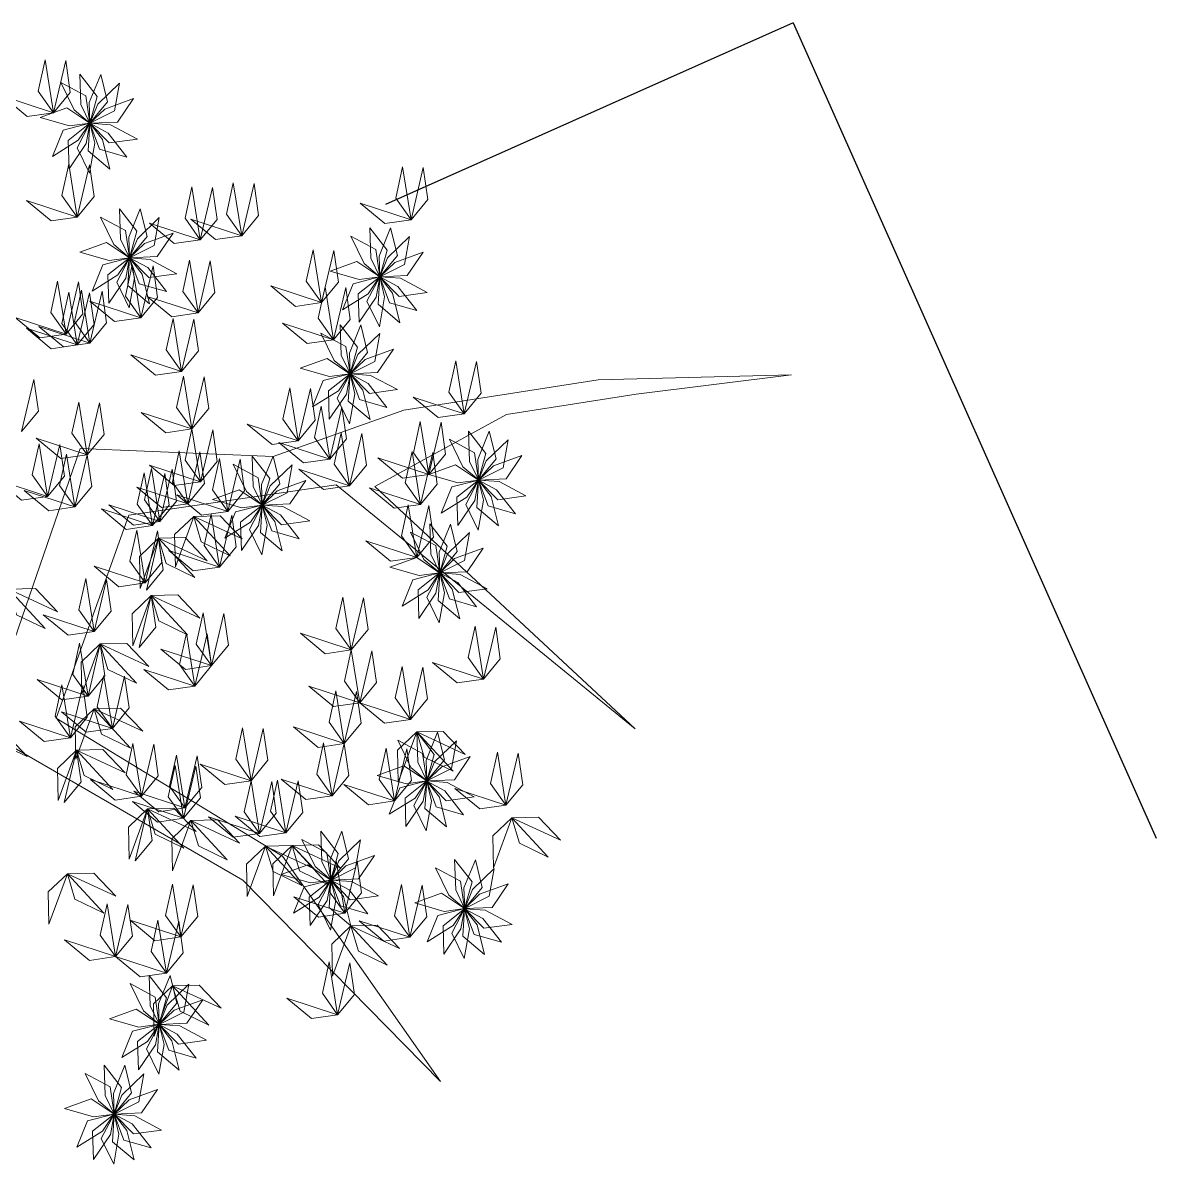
# Model space of a CAD drawing. Header units: inches. Extents: x -422522 to 22891, y -2973 to 414515.
# Drawn here: x 7054.4 to 7181.4, y 10616.3 to 10744.2 of the extents above; entities that cross this region are included whole.
import ezdxf

# ---------------------------------------------------------------- set-up
doc = ezdxf.new("R2010")
doc.units = ezdxf.units.IN
doc.header["$MEASUREMENT"] = 0
doc.layers.get('0').update_dxf_attribs({"lineweight": 25})
doc.layers.add('ARREDAMENTO', color=8, linetype='Continuous', lineweight=18)

msp = doc.modelspace()

# ---------------------------------------------------------------- linework, layer by layer
for q in [(7095.04, 10723.84), (7181.39, 10652.82)]:
    msp.add_line((7140.72, 10744.18), q)
at = {"layer": 'ARREDAMENTO', "lineweight": 0}
for points in [[(7057.84, 10734.1), (7056.12, 10736.52), (7056.89, 10740.02), (7057.84, 10734.1)], [(7057.84, 10734.1), (7059.72, 10736.38), (7059.21, 10739.94), (7057.84, 10734.1)], [(7058.65, 10737.49), (7060.15, 10734.42), (7061.91, 10732.94), (7061.46, 10735.99), (7058.65, 10737.49)], [(7060.79, 10738.42), (7060.91, 10735.01), (7061.91, 10732.94), (7062.74, 10735.91), (7060.79, 10738.42)], [(7063.12, 10738.4), (7061.84, 10735.24), (7061.92, 10732.93), (7063.88, 10735.31), (7063.12, 10738.4)], [(7065.24, 10737.43), (7062.79, 10735.07), (7061.92, 10732.93), (7064.68, 10734.3), (7065.24, 10737.43)], [(7057.84, 10734.1), (7054.9, 10733.68), (7052.14, 10735.96), (7057.84, 10734.1)], [(7066.79, 10735.69), (7063.58, 10734.52), (7061.92, 10732.93), (7065, 10733.06), (7066.79, 10735.69)], [(7056.34, 10733.56), (7059.62, 10732.62), (7061.9, 10732.93), (7059.33, 10734.64), (7056.34, 10733.56)], [(7057.71, 10729.21), (7060.6, 10731.02), (7061.9, 10732.92), (7058.91, 10732.16), (7057.71, 10729.21)], [(7059.59, 10727.83), (7061.49, 10730.65), (7061.9, 10732.92), (7059.49, 10731.01), (7059.59, 10727.83)], [(7061.86, 10727.32), (7062.46, 10730.68), (7061.91, 10732.92), (7060.48, 10730.19), (7061.86, 10727.32)], [(7064.15, 10727.79), (7063.32, 10731.1), (7061.91, 10732.92), (7061.72, 10729.84), (7064.15, 10727.79)], [(7066.04, 10729.14), (7063.95, 10731.83), (7061.91, 10732.92), (7062.99, 10730.03), (7066.04, 10729.14)], [(7067.23, 10731.15), (7064.22, 10732.75), (7061.92, 10732.92), (7064.07, 10730.72), (7067.23, 10731.15)], [(7060.5, 10722.42), (7058.78, 10724.84), (7059.55, 10728.34), (7060.5, 10722.42)], [(7060.5, 10722.42), (7062.39, 10724.71), (7061.87, 10728.26), (7060.5, 10722.42)], [(7097.9, 10722.11), (7096.18, 10724.53), (7096.95, 10728.03), (7097.9, 10722.11)], [(7097.9, 10722.11), (7099.78, 10724.39), (7099.27, 10727.95), (7097.9, 10722.11)], [(7078.93, 10720.32), (7077.21, 10722.74), (7077.98, 10726.24), (7078.93, 10720.32)], [(7078.93, 10720.32), (7080.82, 10722.6), (7080.31, 10726.16), (7078.93, 10720.32)], [(7074.28, 10719.87), (7072.57, 10722.29), (7073.34, 10725.79), (7074.28, 10719.87)], [(7074.28, 10719.87), (7076.17, 10722.16), (7075.66, 10725.71), (7074.28, 10719.87)], [(7060.5, 10722.42), (7057.57, 10722), (7054.8, 10724.28), (7060.5, 10722.42)], [(7065.23, 10723.34), (7065.35, 10719.93), (7066.36, 10717.86), (7067.19, 10720.83), (7065.23, 10723.34)], [(7067.56, 10723.32), (7066.29, 10720.16), (7066.36, 10717.85), (7068.33, 10720.23), (7067.56, 10723.32)], [(7097.9, 10722.11), (7094.96, 10721.68), (7092.19, 10723.97), (7097.9, 10722.11)], [(7063.1, 10722.41), (7064.59, 10719.35), (7066.35, 10717.86), (7065.9, 10720.91), (7063.1, 10722.41)], [(7069.69, 10722.36), (7067.23, 10719.99), (7066.36, 10717.85), (7069.13, 10719.22), (7069.69, 10722.36)], [(7078.93, 10720.32), (7076, 10719.9), (7073.23, 10722.18), (7078.93, 10720.32)], [(7074.28, 10719.87), (7071.35, 10719.45), (7068.58, 10721.73), (7074.28, 10719.87)], [(7093.27, 10721.22), (7093.39, 10717.81), (7094.4, 10715.73), (7095.23, 10718.7), (7093.27, 10721.22)], [(7095.6, 10721.2), (7094.33, 10718.04), (7094.4, 10715.73), (7096.37, 10718.11), (7095.6, 10721.2)], [(7060.79, 10718.48), (7064.06, 10717.54), (7066.35, 10717.85), (7063.78, 10719.56), (7060.79, 10718.48)], [(7071.23, 10720.61), (7068.03, 10719.44), (7066.36, 10717.85), (7069.45, 10717.98), (7071.23, 10720.61)], [(7091.14, 10720.28), (7092.63, 10717.22), (7094.39, 10715.73), (7093.94, 10718.78), (7091.14, 10720.28)], [(7097.72, 10720.23), (7095.27, 10717.86), (7094.4, 10715.73), (7097.16, 10717.1), (7097.72, 10720.23)], [(7087.88, 10712.84), (7086.16, 10715.25), (7086.93, 10718.76), (7087.88, 10712.84)], [(7087.88, 10712.84), (7089.76, 10715.12), (7089.25, 10718.68), (7087.88, 10712.84)], [(7099.27, 10718.49), (7096.07, 10717.32), (7094.4, 10715.72), (7097.48, 10715.85), (7099.27, 10718.49)], [(7062.16, 10714.13), (7065.05, 10715.94), (7066.35, 10717.85), (7063.36, 10717.08), (7062.16, 10714.13)], [(7064.03, 10712.75), (7065.94, 10715.57), (7066.35, 10717.84), (7063.93, 10715.93), (7064.03, 10712.75)], [(7066.31, 10712.24), (7066.9, 10715.6), (7066.35, 10717.84), (7064.92, 10715.11), (7066.31, 10712.24)], [(7067.61, 10711.12), (7065.9, 10713.54), (7066.66, 10717.05), (7067.61, 10711.12)], [(7068.59, 10712.71), (7067.77, 10716.02), (7066.35, 10717.84), (7066.16, 10714.76), (7068.59, 10712.71)], [(7070.49, 10714.06), (7068.39, 10716.75), (7066.36, 10717.84), (7067.43, 10714.95), (7070.49, 10714.06)], [(7071.67, 10716.07), (7068.66, 10717.67), (7066.36, 10717.84), (7068.52, 10715.64), (7071.67, 10716.07)], [(7067.61, 10711.12), (7069.5, 10713.41), (7068.99, 10716.96), (7067.61, 10711.12)], [(7074.03, 10711.67), (7072.31, 10714.09), (7073.08, 10717.6), (7074.03, 10711.67)], [(7074.03, 10711.67), (7075.91, 10713.96), (7075.4, 10717.51), (7074.03, 10711.67)], [(7088.82, 10716.35), (7092.1, 10715.42), (7094.39, 10715.73), (7091.82, 10717.44), (7088.82, 10716.35)], [(7090.2, 10712.01), (7093.09, 10713.81), (7094.38, 10715.72), (7091.4, 10714.95), (7090.2, 10712.01)], [(7092.07, 10710.62), (7093.98, 10713.45), (7094.39, 10715.72), (7091.97, 10713.8), (7092.07, 10710.62)], [(7094.35, 10710.12), (7094.94, 10713.48), (7094.39, 10715.72), (7092.96, 10712.98), (7094.35, 10710.12)], [(7096.63, 10710.58), (7095.81, 10713.89), (7094.39, 10715.71), (7094.2, 10712.64), (7096.63, 10710.58)], [(7098.53, 10711.94), (7096.43, 10714.63), (7094.4, 10715.72), (7095.47, 10712.82), (7098.53, 10711.94)], [(7099.71, 10713.95), (7096.7, 10715.55), (7094.4, 10715.72), (7096.56, 10713.51), (7099.71, 10713.95)], [(7059.24, 10709.3), (7057.52, 10711.72), (7058.29, 10715.23), (7059.24, 10709.3)], [(7059.24, 10709.3), (7061.13, 10711.59), (7060.62, 10715.14), (7059.24, 10709.3)], [(7087.88, 10712.84), (7084.94, 10712.41), (7082.17, 10714.7), (7087.88, 10712.84)], [(7089.21, 10708.67), (7087.49, 10711.08), (7088.26, 10714.59), (7089.21, 10708.67)], [(7089.21, 10708.67), (7091.09, 10710.95), (7090.58, 10714.51), (7089.21, 10708.67)], [(7060.5, 10708.09), (7058.78, 10710.5), (7059.55, 10714.01), (7060.5, 10708.09)], [(7061.91, 10708.29), (7060.19, 10710.71), (7060.96, 10714.21), (7061.91, 10708.29)], [(7060.5, 10708.09), (7062.39, 10710.37), (7061.88, 10713.93), (7060.5, 10708.09)], [(7061.91, 10708.29), (7063.79, 10710.58), (7063.28, 10714.13), (7061.91, 10708.29)], [(7074.03, 10711.67), (7071.09, 10711.25), (7068.32, 10713.53), (7074.03, 10711.67)], [(7067.61, 10711.12), (7064.68, 10710.7), (7061.91, 10712.99), (7067.61, 10711.12)], [(7059.24, 10709.3), (7056.31, 10708.88), (7053.54, 10711.16), (7059.24, 10709.3)], [(7072.19, 10705.12), (7070.47, 10707.54), (7071.24, 10711.05), (7072.19, 10705.12)], [(7072.19, 10705.12), (7074.08, 10707.41), (7073.57, 10710.96), (7072.19, 10705.12)], [(7089.21, 10708.67), (7086.27, 10708.24), (7083.51, 10710.53), (7089.21, 10708.67)], [(7060.5, 10708.09), (7057.57, 10707.66), (7054.8, 10709.95), (7060.5, 10708.09)], [(7061.91, 10708.29), (7058.97, 10707.87), (7056.2, 10710.15), (7061.91, 10708.29)], [(7087.8, 10709.42), (7089.3, 10706.35), (7091.06, 10704.87), (7090.61, 10707.92), (7087.8, 10709.42)], [(7089.94, 10710.35), (7090.06, 10706.94), (7091.06, 10704.87), (7091.89, 10707.84), (7089.94, 10710.35)], [(7092.27, 10710.33), (7091, 10707.17), (7091.07, 10704.86), (7093.03, 10707.24), (7092.27, 10710.33)], [(7094.39, 10709.36), (7091.94, 10707), (7091.07, 10704.86), (7093.83, 10706.23), (7094.39, 10709.36)], [(7072.19, 10705.12), (7069.26, 10704.7), (7066.49, 10706.98), (7072.19, 10705.12)], [(7095.94, 10707.62), (7092.74, 10706.45), (7091.07, 10704.86), (7094.15, 10704.99), (7095.94, 10707.62)], [(7085.49, 10705.49), (7088.77, 10704.55), (7091.05, 10704.86), (7088.49, 10706.57), (7085.49, 10705.49)], [(7103.85, 10700.38), (7102.13, 10702.8), (7102.9, 10706.31), (7103.85, 10700.38)], [(7103.85, 10700.38), (7105.74, 10702.67), (7105.22, 10706.22), (7103.85, 10700.38)], [(7054.26, 10698.38), (7056.15, 10700.67), (7055.64, 10704.22), (7054.26, 10698.38)], [(7073.35, 10698.67), (7071.63, 10701.09), (7072.4, 10704.59), (7073.35, 10698.67)], [(7073.35, 10698.67), (7075.23, 10700.96), (7074.72, 10704.51), (7073.35, 10698.67)], [(7086.87, 10701.14), (7089.76, 10702.95), (7091.05, 10704.85), (7088.07, 10704.09), (7086.87, 10701.14)], [(7088.74, 10699.76), (7090.65, 10702.58), (7091.06, 10704.85), (7088.64, 10702.94), (7088.74, 10699.76)], [(7091.02, 10699.25), (7091.61, 10702.61), (7091.06, 10704.85), (7089.63, 10702.12), (7091.02, 10699.25)], [(7093.3, 10699.72), (7092.48, 10703.03), (7091.06, 10704.85), (7090.87, 10701.77), (7093.3, 10699.72)], [(7095.2, 10701.07), (7093.1, 10703.76), (7091.07, 10704.85), (7092.14, 10701.96), (7095.2, 10701.07)], [(7096.38, 10703.08), (7093.37, 10704.68), (7091.07, 10704.85), (7093.23, 10702.65), (7096.38, 10703.08)], [(7085.25, 10697.36), (7083.53, 10699.78), (7084.3, 10703.28), (7085.25, 10697.36)], [(7085.25, 10697.36), (7087.14, 10699.65), (7086.63, 10703.2), (7085.25, 10697.36)], [(7061.61, 10695.77), (7059.89, 10698.19), (7060.66, 10701.69), (7061.61, 10695.77)], [(7061.61, 10695.77), (7063.5, 10698.06), (7062.98, 10701.61), (7061.61, 10695.77)], [(7103.85, 10700.38), (7100.92, 10699.96), (7098.15, 10702.24), (7103.85, 10700.38)], [(7073.35, 10698.67), (7070.41, 10698.25), (7067.65, 10700.53), (7073.35, 10698.67)], [(7088.79, 10695.29), (7087.07, 10697.7), (7087.84, 10701.21), (7088.79, 10695.29)], [(7088.79, 10695.29), (7090.68, 10697.57), (7090.16, 10701.12), (7088.79, 10695.29)], [(7085.25, 10697.36), (7082.32, 10696.94), (7079.55, 10699.22), (7085.25, 10697.36)], [(7099.88, 10693.58), (7098.17, 10695.99), (7098.93, 10699.5), (7099.88, 10693.58)], [(7099.88, 10693.58), (7101.77, 10695.86), (7101.26, 10699.42), (7099.88, 10693.58)], [(7074.3, 10692.75), (7072.58, 10695.17), (7073.35, 10698.67), (7074.3, 10692.75)], [(7074.3, 10692.75), (7076.18, 10695.04), (7075.67, 10698.59), (7074.3, 10692.75)], [(7091.01, 10692.31), (7089.29, 10694.73), (7090.06, 10698.23), (7091.01, 10692.31)], [(7091.01, 10692.31), (7092.9, 10694.6), (7092.39, 10698.15), (7091.01, 10692.31)], [(7104.33, 10698.44), (7104.45, 10695.03), (7105.45, 10692.96), (7106.28, 10695.93), (7104.33, 10698.44)], [(7106.66, 10698.42), (7105.39, 10695.26), (7105.46, 10692.95), (7107.42, 10695.33), (7106.66, 10698.42)], [(7057.18, 10691.1), (7055.46, 10693.52), (7056.23, 10697.02), (7057.18, 10691.1)], [(7061.61, 10695.77), (7058.67, 10695.35), (7055.91, 10697.63), (7061.61, 10695.77)], [(7057.18, 10691.1), (7059.06, 10693.38), (7058.55, 10696.94), (7057.18, 10691.1)], [(7088.79, 10695.29), (7085.85, 10694.86), (7083.09, 10697.15), (7088.79, 10695.29)], [(7102.19, 10697.51), (7103.69, 10694.44), (7105.45, 10692.96), (7105, 10696.01), (7102.19, 10697.51)], [(7108.78, 10697.45), (7106.33, 10695.09), (7105.46, 10692.95), (7108.22, 10694.32), (7108.78, 10697.45)], [(7060.23, 10689.93), (7058.52, 10692.35), (7059.28, 10695.85), (7060.23, 10689.93)], [(7060.23, 10689.93), (7062.12, 10692.22), (7061.61, 10695.77), (7060.23, 10689.93)], [(7072.87, 10690.29), (7071.15, 10692.7), (7071.92, 10696.21), (7072.87, 10690.29)], [(7072.87, 10690.29), (7074.76, 10692.57), (7074.25, 10696.12), (7072.87, 10690.29)], [(7077.37, 10689.44), (7075.65, 10691.86), (7076.42, 10695.36), (7077.37, 10689.44)], [(7077.37, 10689.44), (7079.25, 10691.73), (7078.74, 10695.28), (7077.37, 10689.44)], [(7080.11, 10695.64), (7080.22, 10692.24), (7081.23, 10690.16), (7082.06, 10693.13), (7080.11, 10695.64)], [(7082.44, 10695.62), (7081.16, 10692.46), (7081.23, 10690.16), (7083.2, 10692.53), (7082.44, 10695.62)], [(7099.88, 10693.58), (7096.95, 10693.15), (7094.18, 10695.44), (7099.88, 10693.58)], [(7098.96, 10690.21), (7097.24, 10692.62), (7098.01, 10696.13), (7098.96, 10690.21)], [(7098.96, 10690.21), (7100.84, 10692.49), (7100.33, 10696.05), (7098.96, 10690.21)], [(7110.33, 10695.71), (7107.13, 10694.54), (7105.46, 10692.95), (7108.54, 10693.08), (7110.33, 10695.71)], [(7069.74, 10688.31), (7068.03, 10690.73), (7068.8, 10694.23), (7069.74, 10688.31)], [(7074.3, 10692.75), (7071.36, 10692.33), (7068.59, 10694.61), (7074.3, 10692.75)], [(7069.74, 10688.31), (7071.63, 10690.6), (7071.12, 10694.15), (7069.74, 10688.31)], [(7077.97, 10694.71), (7079.46, 10691.65), (7081.23, 10690.16), (7080.77, 10693.21), (7077.97, 10694.71)], [(7084.56, 10694.66), (7082.11, 10692.29), (7081.23, 10690.15), (7084, 10691.53), (7084.56, 10694.66)], [(7091.01, 10692.31), (7088.08, 10691.89), (7085.31, 10694.17), (7091.01, 10692.31)], [(7099.88, 10693.58), (7103.16, 10692.64), (7105.44, 10692.95), (7102.88, 10694.66), (7099.88, 10693.58)], [(7057.18, 10691.1), (7054.24, 10690.68), (7051.48, 10692.96), (7057.18, 10691.1)], [(7068.93, 10687.85), (7067.21, 10690.26), (7067.98, 10693.77), (7068.93, 10687.85)], [(7068.93, 10687.85), (7070.81, 10690.13), (7070.3, 10693.69), (7068.93, 10687.85)], [(7086.1, 10692.91), (7082.9, 10691.75), (7081.24, 10690.15), (7084.32, 10690.28), (7086.1, 10692.91)], [(7101.26, 10689.23), (7104.15, 10691.04), (7105.44, 10692.94), (7102.46, 10692.18), (7101.26, 10689.23)], [(7103.13, 10687.84), (7105.04, 10690.67), (7105.45, 10692.94), (7103.03, 10691.03), (7103.13, 10687.84)], [(7105.41, 10687.34), (7106, 10690.7), (7105.45, 10692.94), (7104.02, 10690.21), (7105.41, 10687.34)], [(7107.69, 10687.81), (7106.87, 10691.11), (7105.45, 10692.94), (7105.26, 10689.86), (7107.69, 10687.81)], [(7109.59, 10689.16), (7107.49, 10691.85), (7105.46, 10692.94), (7106.53, 10690.05), (7109.59, 10689.16)], [(7110.77, 10691.17), (7107.76, 10692.77), (7105.46, 10692.94), (7107.62, 10690.74), (7110.77, 10691.17)], [(7060.23, 10689.93), (7057.3, 10689.51), (7054.53, 10691.79), (7060.23, 10689.93)], [(7072.87, 10690.29), (7069.94, 10689.86), (7067.17, 10692.15), (7072.87, 10690.29)], [(7075.66, 10690.78), (7078.93, 10689.84), (7081.22, 10690.15), (7078.65, 10691.86), (7075.66, 10690.78)], [(7098.96, 10690.21), (7096.02, 10689.78), (7093.26, 10692.07), (7098.96, 10690.21)], [(7069.74, 10688.31), (7066.81, 10687.89), (7064.04, 10690.17), (7069.74, 10688.31)], [(7077.37, 10689.44), (7074.43, 10689.02), (7071.66, 10691.3), (7077.37, 10689.44)], [(7077.03, 10686.43), (7079.92, 10688.24), (7081.22, 10690.15), (7078.23, 10689.38), (7077.03, 10686.43)], [(7078.91, 10685.05), (7080.81, 10687.87), (7081.22, 10690.14), (7078.8, 10688.23), (7078.91, 10685.05)], [(7081.18, 10684.55), (7081.77, 10687.9), (7081.22, 10690.14), (7079.79, 10687.41), (7081.18, 10684.55)], [(7083.46, 10685.01), (7082.64, 10688.32), (7081.23, 10690.14), (7081.03, 10687.06), (7083.46, 10685.01)], [(7085.36, 10686.37), (7083.26, 10689.05), (7081.23, 10690.14), (7082.3, 10687.25), (7085.36, 10686.37)], [(7086.54, 10688.37), (7083.53, 10689.97), (7081.23, 10690.14), (7083.39, 10687.94), (7086.54, 10688.37)], [(7098.53, 10684.26), (7096.82, 10686.68), (7097.59, 10690.18), (7098.53, 10684.26)], [(7098.53, 10684.26), (7100.42, 10686.55), (7099.91, 10690.1), (7098.53, 10684.26)], [(7068.93, 10687.85), (7065.99, 10687.42), (7063.22, 10689.71), (7068.93, 10687.85)], [(7073.56, 10688.88), (7071.41, 10686.83), (7071.49, 10683.24), (7073.56, 10688.88)], [(7073.56, 10688.88), (7076.52, 10688.95), (7078.99, 10686.35), (7073.56, 10688.88)], [(7073.56, 10688.88), (7074.39, 10686.03), (7077.63, 10684.47), (7073.56, 10688.88)], [(7076.44, 10683.19), (7074.72, 10685.61), (7075.49, 10689.11), (7076.44, 10683.19)], [(7076.44, 10683.19), (7078.32, 10685.48), (7077.81, 10689.03), (7076.44, 10683.19)], [(7099.99, 10688.04), (7100.11, 10684.63), (7101.11, 10682.56), (7101.94, 10685.53), (7099.99, 10688.04)], [(7102.32, 10688.02), (7101.04, 10684.86), (7101.12, 10682.56), (7103.08, 10684.93), (7102.32, 10688.02)], [(7068.11, 10681.42), (7066.39, 10683.84), (7067.16, 10687.34), (7068.11, 10681.42)], [(7068.11, 10681.42), (7066.39, 10683.84), (7067.16, 10687.34), (7068.11, 10681.42)], [(7069.61, 10686.44), (7067.46, 10684.39), (7067.55, 10680.8), (7069.61, 10686.44)], [(7068.11, 10681.42), (7069.99, 10683.7), (7069.48, 10687.26), (7068.11, 10681.42)], [(7068.11, 10681.42), (7069.99, 10683.7), (7069.48, 10687.26), (7068.11, 10681.42)], [(7068.24, 10680.6), (7070.12, 10682.88), (7069.61, 10686.44), (7068.24, 10680.6)], [(7069.61, 10686.44), (7072.57, 10686.51), (7075.05, 10683.91), (7069.61, 10686.44)], [(7069.61, 10686.44), (7070.45, 10683.59), (7073.68, 10682.03), (7069.61, 10686.44)], [(7097.85, 10687.11), (7099.35, 10684.05), (7101.11, 10682.56), (7100.66, 10685.61), (7097.85, 10687.11)], [(7104.44, 10687.06), (7101.99, 10684.69), (7101.12, 10682.55), (7103.88, 10683.92), (7104.44, 10687.06)], [(7076.44, 10683.19), (7073.5, 10682.77), (7070.74, 10685.05), (7076.44, 10683.19)], [(7098.53, 10684.26), (7095.6, 10683.84), (7092.83, 10686.12), (7098.53, 10684.26)], [(7105.99, 10685.31), (7102.78, 10684.15), (7101.12, 10682.55), (7104.2, 10682.68), (7105.99, 10685.31)], [(7095.54, 10683.18), (7098.82, 10682.24), (7101.1, 10682.55), (7098.53, 10684.26), (7095.54, 10683.18)], [(7068.11, 10681.42), (7065.17, 10681), (7062.4, 10683.28), (7068.11, 10681.42)], [(7068.11, 10681.42), (7065.17, 10681), (7062.4, 10683.28), (7068.11, 10681.42)], [(7096.91, 10678.83), (7099.8, 10680.64), (7101.1, 10682.55), (7098.11, 10681.78), (7096.91, 10678.83)], [(7098.79, 10677.45), (7100.69, 10680.27), (7101.1, 10682.54), (7098.69, 10680.63), (7098.79, 10677.45)], [(7101.06, 10676.94), (7101.66, 10680.3), (7101.11, 10682.54), (7099.68, 10679.81), (7101.06, 10676.94)], [(7103.35, 10677.41), (7102.52, 10680.72), (7101.11, 10682.54), (7100.92, 10679.46), (7103.35, 10677.41)], [(7105.24, 10678.76), (7103.15, 10681.45), (7101.11, 10682.54), (7102.19, 10679.65), (7105.24, 10678.76)], [(7106.43, 10680.77), (7103.42, 10682.37), (7101.12, 10682.54), (7103.27, 10680.34), (7106.43, 10680.77)], [(7062.4, 10675.99), (7060.68, 10678.4), (7061.45, 10681.91), (7062.4, 10675.99)], [(7062.4, 10675.99), (7064.28, 10678.27), (7063.77, 10681.82), (7062.4, 10675.99)], [(7052.84, 10680.71), (7055.8, 10680.78), (7058.28, 10678.18), (7052.84, 10680.71)], [(7052.84, 10680.71), (7053.68, 10677.86), (7056.91, 10676.3), (7052.84, 10680.71)], [(7068.79, 10680.01), (7066.64, 10677.96), (7066.73, 10674.38), (7068.79, 10680.01)], [(7067.42, 10674.17), (7069.3, 10676.46), (7068.79, 10680.01), (7067.42, 10674.17)], [(7068.79, 10680.01), (7071.75, 10680.08), (7074.23, 10677.48), (7068.79, 10680.01)], [(7068.79, 10680.01), (7069.63, 10677.17), (7072.86, 10675.6), (7068.79, 10680.01)], [(7091.2, 10673.92), (7089.48, 10676.33), (7090.25, 10679.84), (7091.2, 10673.92)], [(7091.2, 10673.92), (7093.09, 10676.2), (7092.57, 10679.75), (7091.2, 10673.92)], [(7062.4, 10675.99), (7059.46, 10675.56), (7056.69, 10677.85), (7062.4, 10675.99)], [(7075.55, 10672.15), (7073.83, 10674.57), (7074.6, 10678.07), (7075.55, 10672.15)], [(7075.55, 10672.15), (7077.44, 10674.44), (7076.93, 10677.99), (7075.55, 10672.15)], [(7106.02, 10670.64), (7104.3, 10673.06), (7105.07, 10676.57), (7106.02, 10670.64)], [(7106.02, 10670.64), (7107.9, 10672.93), (7107.39, 10676.48), (7106.02, 10670.64)], [(7073.66, 10669.86), (7071.95, 10672.28), (7072.72, 10675.79), (7073.66, 10669.86)], [(7073.66, 10669.86), (7075.55, 10672.15), (7075.04, 10675.7), (7073.66, 10669.86)], [(7091.2, 10673.92), (7088.26, 10673.49), (7085.5, 10675.78), (7091.2, 10673.92)], [(7061.71, 10668.74), (7059.99, 10671.15), (7060.76, 10674.66), (7061.71, 10668.74)], [(7063.08, 10674.58), (7060.94, 10672.53), (7061.02, 10668.94), (7063.08, 10674.58)], [(7061.71, 10668.74), (7063.59, 10671.02), (7063.08, 10674.58), (7061.71, 10668.74)], [(7063.08, 10674.58), (7066.04, 10674.65), (7068.52, 10672.05), (7063.08, 10674.58)], [(7063.08, 10674.58), (7063.92, 10671.73), (7067.15, 10670.17), (7063.08, 10674.58)], [(7075.55, 10672.15), (7072.62, 10671.73), (7069.85, 10674.01), (7075.55, 10672.15)], [(7092.15, 10667.99), (7090.43, 10670.41), (7091.2, 10673.92), (7092.15, 10667.99)], [(7092.15, 10667.99), (7094.03, 10670.28), (7093.52, 10673.83), (7092.15, 10667.99)], [(7106.02, 10670.64), (7103.08, 10670.22), (7100.32, 10672.5), (7106.02, 10670.64)], [(7064.43, 10665.12), (7062.71, 10667.54), (7063.48, 10671.05), (7064.43, 10665.12)], [(7064.43, 10665.12), (7066.31, 10667.41), (7065.8, 10670.96), (7064.43, 10665.12)], [(7073.66, 10669.86), (7070.73, 10669.44), (7067.96, 10671.72), (7073.66, 10669.86)], [(7097.85, 10666.13), (7096.13, 10668.55), (7096.9, 10672.06), (7097.85, 10666.13)], [(7097.85, 10666.13), (7099.74, 10668.42), (7099.22, 10671.97), (7097.85, 10666.13)], [(7061.71, 10668.74), (7058.77, 10668.31), (7056, 10670.6), (7061.71, 10668.74)], [(7059.73, 10664.08), (7058.02, 10666.5), (7058.78, 10670), (7059.73, 10664.08)], [(7059.73, 10664.08), (7061.62, 10666.37), (7061.11, 10669.92), (7059.73, 10664.08)], [(7092.15, 10667.99), (7089.21, 10667.57), (7086.45, 10669.86), (7092.15, 10667.99)], [(7090.42, 10663.42), (7088.71, 10665.83), (7089.47, 10669.34), (7090.42, 10663.42)], [(7090.42, 10663.42), (7092.31, 10665.7), (7091.8, 10669.25), (7090.42, 10663.42)], [(7062.39, 10667.33), (7060.25, 10665.28), (7060.33, 10661.69), (7062.39, 10667.33)], [(7062.39, 10667.33), (7065.36, 10667.4), (7067.83, 10664.8), (7062.39, 10667.33)], [(7062.39, 10667.33), (7063.23, 10664.48), (7066.46, 10662.92), (7062.39, 10667.33)], [(7097.85, 10666.13), (7094.91, 10665.71), (7092.15, 10667.99), (7097.85, 10666.13)], [(7059.73, 10664.08), (7056.8, 10663.66), (7054.03, 10665.94), (7059.73, 10664.08)], [(7064.43, 10665.12), (7061.49, 10664.7), (7058.72, 10666.99), (7064.43, 10665.12)], [(7049.45, 10664.52), (7052.42, 10664.59), (7054.89, 10661.99), (7049.45, 10664.52)], [(7079.97, 10659.26), (7078.25, 10661.68), (7079.02, 10665.19), (7079.97, 10659.26)], [(7079.97, 10659.26), (7081.85, 10661.55), (7081.34, 10665.1), (7079.97, 10659.26)], [(7090.42, 10663.42), (7087.49, 10662.99), (7084.72, 10665.28), (7090.42, 10663.42)], [(7098.53, 10664.72), (7096.39, 10662.68), (7096.47, 10659.09), (7098.53, 10664.72)], [(7098.53, 10664.72), (7101.5, 10664.79), (7103.97, 10662.2), (7098.53, 10664.72)], [(7098.53, 10664.72), (7098.65, 10661.32), (7099.66, 10659.24), (7100.49, 10662.21), (7098.53, 10664.72)], [(7098.53, 10664.72), (7099.37, 10661.88), (7102.6, 10660.32), (7098.53, 10664.72)], [(7100.86, 10664.7), (7099.59, 10661.54), (7099.66, 10659.24), (7101.63, 10661.61), (7100.86, 10664.7)], [(7067.68, 10657.52), (7065.97, 10659.93), (7066.73, 10663.44), (7067.68, 10657.52)], [(7067.68, 10657.52), (7069.57, 10659.8), (7069.06, 10663.36), (7067.68, 10657.52)], [(7089.05, 10657.58), (7087.33, 10659.99), (7088.1, 10663.5), (7089.05, 10657.58)], [(7089.05, 10657.58), (7090.93, 10659.86), (7090.42, 10663.42), (7089.05, 10657.58)], [(7096.4, 10663.79), (7097.89, 10660.73), (7099.65, 10659.24), (7099.2, 10662.29), (7096.4, 10663.79)], [(7102.99, 10663.74), (7100.53, 10661.37), (7099.66, 10659.24), (7102.43, 10660.61), (7102.99, 10663.74)], [(7060.42, 10662.67), (7058.27, 10660.62), (7058.36, 10657.04), (7060.42, 10662.67)], [(7059.04, 10656.83), (7060.93, 10659.12), (7060.42, 10662.67), (7059.04, 10656.83)], [(7060.42, 10662.67), (7063.38, 10662.74), (7065.86, 10660.14), (7060.42, 10662.67)], [(7060.42, 10662.67), (7061.26, 10659.83), (7064.49, 10658.26), (7060.42, 10662.67)], [(7072.56, 10656.21), (7070.84, 10658.63), (7071.61, 10662.13), (7072.56, 10656.21)], [(7072.56, 10656.21), (7074.44, 10658.49), (7073.93, 10662.05), (7072.56, 10656.21)], [(7096.06, 10656.99), (7094.34, 10659.41), (7095.11, 10662.91), (7096.06, 10656.99)], [(7096.06, 10656.99), (7097.95, 10659.28), (7097.43, 10662.83), (7096.06, 10656.99)], [(7104.53, 10661.99), (7101.33, 10660.83), (7099.66, 10659.23), (7102.75, 10659.36), (7104.53, 10661.99)], [(7108.52, 10656.52), (7106.81, 10658.94), (7107.57, 10662.44), (7108.52, 10656.52)], [(7108.52, 10656.52), (7110.41, 10658.81), (7109.9, 10662.36), (7108.52, 10656.52)], [(7072.4, 10655.06), (7070.68, 10657.47), (7071.45, 10660.98), (7072.4, 10655.06)], [(7072.4, 10655.06), (7074.29, 10657.34), (7073.78, 10660.89), (7072.4, 10655.06)], [(7079.97, 10659.26), (7077.03, 10658.84), (7074.27, 10661.12), (7079.97, 10659.26)], [(7094.09, 10659.86), (7097.36, 10658.92), (7099.65, 10659.24), (7097.08, 10660.94), (7094.09, 10659.86)], [(7067.68, 10657.52), (7064.75, 10657.09), (7061.98, 10659.38), (7067.68, 10657.52)], [(7083.88, 10653.41), (7082.16, 10655.83), (7082.93, 10659.33), (7083.88, 10653.41)], [(7089.05, 10657.58), (7086.11, 10657.15), (7083.35, 10659.44), (7089.05, 10657.58)], [(7072.56, 10656.21), (7069.62, 10655.79), (7066.85, 10658.07), (7072.56, 10656.21)], [(7080.92, 10653.34), (7079.2, 10655.76), (7079.97, 10659.26), (7080.92, 10653.34)], [(7080.92, 10653.34), (7082.8, 10655.63), (7082.29, 10659.18), (7080.92, 10653.34)], [(7083.88, 10653.41), (7085.77, 10655.7), (7085.25, 10659.25), (7083.88, 10653.41)], [(7096.06, 10656.99), (7093.12, 10656.57), (7090.36, 10658.85), (7096.06, 10656.99)], [(7095.46, 10655.52), (7098.35, 10657.32), (7099.65, 10659.23), (7096.66, 10658.46), (7095.46, 10655.52)], [(7097.33, 10654.13), (7099.24, 10656.96), (7099.65, 10659.23), (7097.23, 10657.31), (7097.33, 10654.13)], [(7099.61, 10653.63), (7100.2, 10656.98), (7099.65, 10659.22), (7098.22, 10656.49), (7099.61, 10653.63)], [(7101.89, 10654.09), (7101.07, 10657.4), (7099.65, 10659.22), (7099.46, 10656.14), (7101.89, 10654.09)], [(7104.97, 10657.46), (7101.96, 10659.06), (7099.66, 10659.23), (7101.82, 10657.02), (7104.97, 10657.46)], [(7103.79, 10655.45), (7101.69, 10658.13), (7099.66, 10659.22), (7100.73, 10656.33), (7103.79, 10655.45)], [(7108.52, 10656.52), (7105.59, 10656.1), (7102.82, 10658.38), (7108.52, 10656.52)], [(7072.4, 10655.06), (7069.47, 10654.63), (7066.7, 10656.92), (7072.4, 10655.06)], [(7068.37, 10656.11), (7066.22, 10654.06), (7066.31, 10650.47), (7068.37, 10656.11)], [(7066.99, 10650.27), (7068.88, 10652.56), (7068.37, 10656.11), (7066.99, 10650.27)], [(7068.37, 10656.11), (7071.33, 10656.18), (7073.81, 10653.58), (7068.37, 10656.11)], [(7068.37, 10656.11), (7069.21, 10653.26), (7072.44, 10651.7), (7068.37, 10656.11)], [(7073.24, 10654.8), (7071.1, 10652.75), (7071.18, 10649.17), (7073.24, 10654.8)], [(7073.24, 10654.8), (7076.21, 10654.87), (7078.68, 10652.27), (7073.24, 10654.8)], [(7073.24, 10654.8), (7074.08, 10651.95), (7077.31, 10650.39), (7073.24, 10654.8)], [(7080.92, 10653.34), (7077.98, 10652.92), (7075.21, 10655.2), (7080.92, 10653.34)], [(7083.88, 10653.41), (7080.95, 10652.99), (7078.18, 10655.27), (7083.88, 10653.41)], [(7109.21, 10655.11), (7107.06, 10653.07), (7107.15, 10649.48), (7109.21, 10655.11)], [(7109.21, 10655.11), (7112.17, 10655.18), (7114.65, 10652.58), (7109.21, 10655.11)], [(7109.21, 10655.11), (7110.05, 10652.27), (7113.28, 10650.71), (7109.21, 10655.11)], [(7087.8, 10653.62), (7087.92, 10650.21), (7088.92, 10648.14), (7089.75, 10651.11), (7087.8, 10653.62)], [(7090.13, 10653.6), (7088.85, 10650.44), (7088.92, 10648.13), (7090.89, 10650.51), (7090.13, 10653.6)], [(7081.6, 10651.93), (7079.46, 10649.89), (7079.54, 10646.3), (7081.6, 10651.93)], [(7081.6, 10651.93), (7084.56, 10652), (7087.04, 10649.4), (7081.6, 10651.93)], [(7081.6, 10651.93), (7082.44, 10649.09), (7085.67, 10647.52), (7081.6, 10651.93)], [(7084.56, 10652), (7082.42, 10649.96), (7082.5, 10646.37), (7084.56, 10652)], [(7084.56, 10652), (7087.53, 10652.07), (7090, 10649.47), (7084.56, 10652)], [(7084.56, 10652), (7085.4, 10649.16), (7088.63, 10647.6), (7084.56, 10652)], [(7085.66, 10652.69), (7087.16, 10649.63), (7088.92, 10648.14), (7088.47, 10651.19), (7085.66, 10652.69)], [(7092.25, 10652.63), (7089.8, 10650.27), (7088.93, 10648.13), (7091.69, 10649.5), (7092.25, 10652.63)], [(7093.8, 10650.89), (7090.59, 10649.72), (7088.93, 10648.13), (7092.01, 10648.26), (7093.8, 10650.89)], [(7102.78, 10650.42), (7102.9, 10647.02), (7103.9, 10644.94), (7104.73, 10647.91), (7102.78, 10650.42)], [(7105.11, 10650.4), (7103.83, 10647.24), (7103.91, 10644.94), (7105.87, 10647.31), (7105.11, 10650.4)], [(7083.35, 10648.76), (7086.63, 10647.82), (7088.91, 10648.13), (7086.34, 10649.84), (7083.35, 10648.76)], [(7090.47, 10644.4), (7088.76, 10646.82), (7089.52, 10650.32), (7090.47, 10644.4)], [(7090.47, 10644.4), (7092.36, 10646.69), (7091.85, 10650.24), (7090.47, 10644.4)], [(7100.64, 10649.49), (7102.14, 10646.43), (7103.9, 10644.94), (7103.45, 10647.99), (7100.64, 10649.49)], [(7107.23, 10649.44), (7104.78, 10647.07), (7103.91, 10644.93), (7106.67, 10646.31), (7107.23, 10649.44)], [(7059.39, 10648.84), (7057.24, 10646.79), (7057.32, 10643.2), (7059.39, 10648.84)], [(7059.39, 10648.84), (7062.35, 10648.91), (7064.82, 10646.31), (7059.39, 10648.84)], [(7059.39, 10648.84), (7060.22, 10645.99), (7063.46, 10644.43), (7059.39, 10648.84)], [(7084.72, 10644.41), (7087.61, 10646.22), (7088.91, 10648.13), (7085.92, 10647.36), (7084.72, 10644.41)], [(7086.6, 10643.03), (7088.5, 10645.85), (7088.91, 10648.12), (7086.49, 10646.21), (7086.6, 10643.03)], [(7088.87, 10642.52), (7089.46, 10645.88), (7088.91, 10648.12), (7087.49, 10645.39), (7088.87, 10642.52)], [(7091.16, 10642.99), (7090.33, 10646.3), (7088.92, 10648.12), (7088.72, 10645.04), (7091.16, 10642.99)], [(7093.05, 10644.34), (7090.95, 10647.03), (7088.92, 10648.12), (7090, 10645.23), (7093.05, 10644.34)], [(7094.24, 10646.35), (7091.23, 10647.95), (7088.93, 10648.12), (7091.08, 10645.92), (7094.24, 10646.35)], [(7072.12, 10641.76), (7070.4, 10644.17), (7071.17, 10647.68), (7072.12, 10641.76)], [(7072.12, 10641.76), (7074, 10644.04), (7073.49, 10647.6), (7072.12, 10641.76)], [(7097.78, 10641.71), (7096.06, 10644.13), (7096.83, 10647.63), (7097.78, 10641.71)], [(7097.78, 10641.71), (7099.66, 10643.99), (7099.15, 10647.55), (7097.78, 10641.71)], [(7098.33, 10645.56), (7101.61, 10644.62), (7103.89, 10644.94), (7101.32, 10646.64), (7098.33, 10645.56)], [(7108.78, 10647.69), (7105.58, 10646.53), (7103.91, 10644.93), (7106.99, 10645.06), (7108.78, 10647.69)], [(7064.78, 10639.56), (7063.07, 10641.97), (7063.84, 10645.48), (7064.78, 10639.56)], [(7064.78, 10639.56), (7066.67, 10641.84), (7066.16, 10645.39), (7064.78, 10639.56)], [(7090.47, 10644.4), (7087.54, 10643.98), (7084.77, 10646.26), (7090.47, 10644.4)], [(7099.71, 10641.21), (7102.6, 10643.02), (7103.89, 10644.93), (7100.91, 10644.16), (7099.71, 10641.21)], [(7101.58, 10639.83), (7103.49, 10642.65), (7103.89, 10644.92), (7101.48, 10643.01), (7101.58, 10639.83)], [(7103.86, 10639.33), (7104.45, 10642.68), (7103.9, 10644.92), (7102.47, 10642.19), (7103.86, 10639.33)], [(7106.14, 10639.79), (7105.31, 10643.1), (7103.9, 10644.92), (7103.71, 10641.84), (7106.14, 10639.79)], [(7108.04, 10641.15), (7105.94, 10643.83), (7103.9, 10644.92), (7104.98, 10642.03), (7108.04, 10641.15)], [(7109.22, 10643.15), (7106.21, 10644.75), (7103.91, 10644.92), (7106.07, 10642.72), (7109.22, 10643.15)], [(7072.12, 10641.76), (7069.18, 10641.33), (7066.42, 10643.62), (7072.12, 10641.76)], [(7070.49, 10637.69), (7068.77, 10640.11), (7069.54, 10643.62), (7070.49, 10637.69)], [(7070.49, 10637.69), (7072.37, 10639.98), (7071.86, 10643.53), (7070.49, 10637.69)], [(7091.16, 10642.99), (7089.01, 10640.94), (7089.1, 10637.36), (7091.16, 10642.99)], [(7091.16, 10642.99), (7094.12, 10643.06), (7096.6, 10640.46), (7091.16, 10642.99)], [(7091.16, 10642.99), (7092, 10640.15), (7095.23, 10638.58), (7091.16, 10642.99)], [(7097.78, 10641.71), (7094.84, 10641.28), (7092.07, 10643.57), (7097.78, 10641.71)], [(7064.78, 10639.56), (7061.85, 10639.13), (7059.08, 10641.42), (7064.78, 10639.56)], [(7070.49, 10637.69), (7067.55, 10637.27), (7064.78, 10639.56), (7070.49, 10637.69)], [(7089.67, 10633.03), (7087.96, 10635.45), (7088.72, 10638.95), (7089.67, 10633.03)], [(7089.67, 10633.03), (7091.56, 10635.32), (7091.05, 10638.87), (7089.67, 10633.03)], [(7066.42, 10636.52), (7067.92, 10633.46), (7069.68, 10631.97), (7069.23, 10635.02), (7066.42, 10636.52)], [(7068.56, 10637.45), (7068.68, 10634.05), (7069.68, 10631.97), (7070.51, 10634.94), (7068.56, 10637.45)], [(7070.89, 10637.43), (7069.61, 10634.27), (7069.68, 10631.97), (7071.65, 10634.34), (7070.89, 10637.43)], [(7073.01, 10636.47), (7070.56, 10634.1), (7069.69, 10631.96), (7072.45, 10633.34), (7073.01, 10636.47)], [(7071.17, 10636.28), (7074.14, 10636.36), (7076.61, 10633.76), (7071.17, 10636.28)], [(7071.17, 10636.28), (7069.03, 10634.24), (7069.11, 10630.65), (7071.17, 10636.28)], [(7071.17, 10636.28), (7072.01, 10633.44), (7075.24, 10631.88), (7071.17, 10636.28)], [(7074.56, 10634.72), (7071.35, 10633.56), (7069.69, 10631.96), (7072.77, 10632.09), (7074.56, 10634.72)], [(7089.67, 10633.03), (7086.74, 10632.61), (7083.97, 10634.89), (7089.67, 10633.03)], [(7064.11, 10632.59), (7067.39, 10631.65), (7069.67, 10631.97), (7067.1, 10633.67), (7064.11, 10632.59)], [(7065.48, 10628.24), (7068.37, 10630.05), (7069.67, 10631.96), (7066.68, 10631.19), (7065.48, 10628.24)], [(7067.36, 10626.86), (7069.26, 10629.68), (7069.67, 10631.95), (7067.25, 10630.04), (7067.36, 10626.86)], [(7069.63, 10626.36), (7070.22, 10629.71), (7069.67, 10631.95), (7068.25, 10629.22), (7069.63, 10626.36)], [(7071.92, 10626.82), (7071.09, 10630.13), (7069.68, 10631.95), (7069.48, 10628.87), (7071.92, 10626.82)], [(7073.81, 10628.18), (7071.71, 10630.86), (7069.68, 10631.95), (7070.76, 10629.06), (7073.81, 10628.18)], [(7074.99, 10630.19), (7071.99, 10631.79), (7069.68, 10631.95), (7071.84, 10629.75), (7074.99, 10630.19)], [(7063.5, 10627.39), (7063.62, 10623.98), (7064.63, 10621.91), (7065.45, 10624.88), (7063.5, 10627.39)], [(7065.83, 10627.37), (7064.56, 10624.21), (7064.63, 10621.9), (7066.59, 10624.28), (7065.83, 10627.37)], [(7061.37, 10626.46), (7062.86, 10623.39), (7064.62, 10621.91), (7064.17, 10624.96), (7061.37, 10626.46)], [(7067.95, 10626.4), (7065.5, 10624.04), (7064.63, 10621.9), (7067.39, 10623.27), (7067.95, 10626.4)], [(7059.05, 10622.53), (7062.33, 10621.59), (7064.62, 10621.9), (7062.05, 10623.61), (7059.05, 10622.53)], [(7069.5, 10624.66), (7066.3, 10623.49), (7064.63, 10621.9), (7067.71, 10622.03), (7069.5, 10624.66)], [(7060.43, 10618.18), (7063.32, 10619.99), (7064.61, 10621.89), (7061.63, 10621.13), (7060.43, 10618.18)], [(7062.3, 10616.8), (7064.21, 10619.62), (7064.62, 10621.89), (7062.2, 10619.98), (7062.3, 10616.8)], [(7064.58, 10616.29), (7065.17, 10619.65), (7064.62, 10621.89), (7063.19, 10619.16), (7064.58, 10616.29)], [(7066.86, 10616.76), (7066.04, 10620.07), (7064.62, 10621.89), (7064.43, 10618.81), (7066.86, 10616.76)], [(7068.76, 10618.11), (7066.66, 10620.8), (7064.63, 10621.89), (7065.7, 10619), (7068.76, 10618.11)], [(7069.94, 10620.12), (7066.93, 10621.72), (7064.63, 10621.89), (7066.79, 10619.69), (7069.94, 10620.12)]]:
    msp.add_lwpolyline(points, dxfattribs=at)
at = {"layer": 'ARREDAMENTO', "linetype": 'Continuous', "lineweight": 0}
msp.add_lwpolyline([(7052.27, 10663.63), (7079.05, 10648.1), (7101.21, 10625.55), (7083.49, 10650.81), (7058.15, 10666.28), (7066.29, 10689.03), (7089.52, 10692.41), (7123.03, 10665.06), (7093.84, 10692.23), (7108.6, 10700.28), (7123.12, 10702.57), (7140.53, 10704.75), (7118.86, 10704.19), (7097.08, 10700.76), (7082.44, 10695.58), (7060.83, 10696.47), (7051, 10668.01)], dxfattribs=at)

doc.saveas('drawing.dxf')
